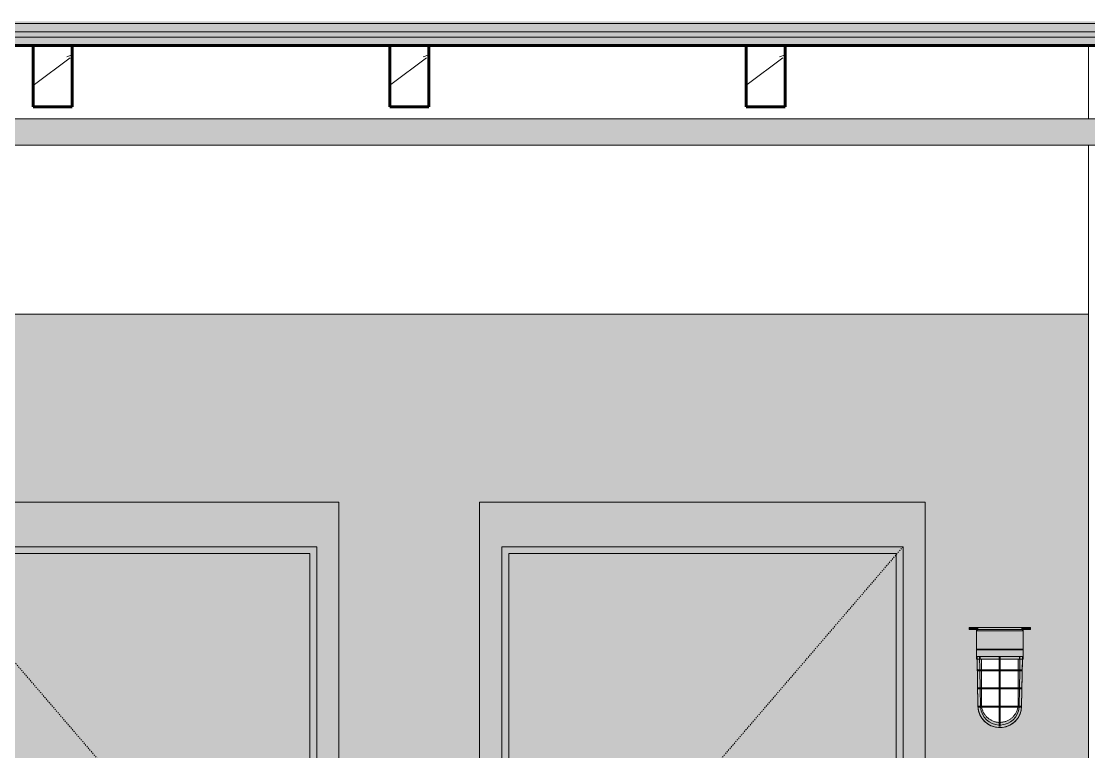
# Model space of a CAD drawing. Header units: inches. Extents: x -3547 to 1646, y 123 to 485.
# Drawn here: x -1495.8 to -1400, y 201.6 to 267.2 of the extents above; entities that cross this region are included whole.
import ezdxf

# ---------------------------------------------------------------- set-up
doc = ezdxf.new("R2010")
doc.units = ezdxf.units.IN
doc.header["$MEASUREMENT"] = 0
doc.linetypes.add('Dash 1_16_', pattern=[0.125, 0.0625, -0.0625])
for name, color, linetype, lineweight in [('0-2', 7, 'Continuous', 9), ('0-3', 50, 'Continuous', 5), ('A-DOOR', 31, 'Continuous', 18), ('A-DOOR-2', 31, 'Dash 1_16_', 9), ('A-DOOR-FRAM', 31, 'Continuous', 9), ('A-DOOR-FRAM-1', 31, 'Continuous', 18), ('A-FLOR-1', 8, 'Continuous', 5), ('A-FLOR-2', 250, 'Continuous', 60), ('A-FLOR-3', 10, 'Continuous', 18), ('A-FLOR-MCUT-1', 10, 'Continuous', 18), ('A-FLOR-PATT-1', 7, 'Continuous', 9), ('A-FLOR-PATT-3', 253, 'Continuous', 9), ('E-LITE-EQPM', 33, 'Continuous', 9), ('I-WALL', 2, 'Continuous', 18), ('I-WALL-1', 2, 'Continuous', 5), ('P-PIPE', 3, 'Continuous', 9), ('P-PIPE-1', 3, 'Continuous', 5), ('S-BEAM', 12, 'Continuous', 9), ('S-BEAM-1', 250, 'Continuous', 60)]:
    doc.layers.add(name, color=color, linetype=linetype, lineweight=lineweight)
pattern_1 = [(0, (0.359, 0), (0, 2.399), []), (315, (0.359, 0), (2.3985062, 0), [3.393, -3.393]), (45, (0.359, 0), (2.3985062, 0), [3.393, -3.393])]
pattern_2 = [(216.87, (3.558, 7.997), (23.9897714, 15.99364286), [3.998, -35.986]), (206.565, (8.356, 5.598), (-7.9970807, -7.996619), [8.941, -8.941]), (198.435, (8.356, 1.599), (-15.9938446, -7.9970983), [5.058, -20.23])]

# ---------------------------------------------------------------- blocks, each defined once
blk = doc.blocks.new('CTR - 1st Phase - Shell_rvt-2-INTERIOR ELEVATION - CORRIDOR WEST _202_W_ - 2ND FLOOR - WEST WALL2')
at = {"layer": 'A-FLOR-1'}
blk.add_hatch(color=256, dxfattribs=at).paths.add_polyline_path([(2916.395, 265.75), (3498.948, 265.75), (3498.948, 266.25), (2449.582, 266.25), (2449.582, 265.75), (2908.19, 265.75)], flags=0)
at = {"layer": 'A-FLOR-PATT-1'}
h = blk.add_hatch(dxfattribs=at)
h.set_pattern_fill('FP_10', color=256, style=0, pattern_type=2)
h.set_pattern_definition(pattern_1)
h.paths.add_polyline_path([(3466.128, 267), (3498.948, 267), (3498.948, 267.184), (2449.582, 267.184), (2449.582, 267), (3457.923, 267)], flags=0)
h = blk.add_hatch(dxfattribs=at)
h.set_pattern_fill('FP_10', color=256, style=0, pattern_type=2)
h.set_pattern_definition(pattern_1)
h.paths.add_polyline_path([(2449.582, 265), (3498.948, 265), (3498.948, 265.75), (2449.582, 265.75)], flags=0)
at = {"layer": 'A-FLOR-PATT-3'}
h = blk.add_hatch(dxfattribs=at)
h.set_pattern_fill('FP_11', color=256, style=0, pattern_type=2)
h.set_pattern_definition([(0, (0.359, 0), (7.68, 1.92), [0.634, -5.126, 0.634, -5.126, -30.72]), (0, (0.359, 0), (7.68, 1.92), [-11.52, 0.634, -10.886, 0.634, -5.126, -13.44]), (0, (0.359, 0), (7.68, 1.92), [-28.8, 0.634, -3.206, 0.634, -8.966]), (120, (3.239, 0.96), (-5.5027688, 5.6910751), [0.634, -5.126, 0.634, -5.126, -30.72]), (120, (3.239, 0.96), (-5.5027688, 5.6910751), [-11.52, 0.634, -10.886, 0.634, -5.126, -13.44]), (120, (3.239, 0.96), (-5.5027688, 5.6910751), [-28.8, 0.634, -3.206, 0.634, -8.966]), (240, (4.199, 4.8), (-2.1772312, -7.6110751), [0.634, -5.126, 0.634, -5.126, -30.72]), (240, (4.199, 4.8), (-2.1772312, -7.6110751), [-11.52, 0.634, -10.886, 0.634, -5.126, -13.44]), (240, (4.199, 4.8), (-2.1772312, -7.6110751), [-28.8, 0.634, -3.206, 0.634, -8.966])])
h.paths.add_polyline_path([(2449.582, 266.25), (3498.948, 266.25), (3498.948, 267), (2449.582, 267)], flags=0)
at = {"layer": 'A-FLOR-2'}
blk.add_line((2449.582, 265), (3498.948, 265), dxfattribs=at)
at = {"layer": 'A-FLOR-3'}
blk.add_line((3198.099, 240.875), (3076.149, 240.875), dxfattribs=at)
at = {"layer": 'A-FLOR-MCUT-1'}
for p, q in [((3498.948, 267), (2449.582, 267)), ((3498.948, 266.25), (2449.582, 266.25)), ((3498.948, 265.75), (2449.582, 265.75))]:
    blk.add_line(p, q, dxfattribs=at)
blk = doc.blocks.new('LVL-Laminated Veneer Lumber - 4X6 S_ PINE - NO_ 1-V29-INTERIOR ELEVATION - CORRIDOR WEST _202_W_ - 2ND FLOOR - WEST WALL2')
at = {"layer": 'S-BEAM'}
h = blk.add_hatch(dxfattribs=at)
h.set_pattern_fill('FP_14', color=256, style=0, pattern_type=2)
h.set_pattern_definition(pattern_2)
h.paths.add_polyline_path([(3167.374, 259.5), (3170.874, 259.5), (3170.874, 265), (3167.374, 265)], flags=0)
at = {"layer": 'S-BEAM-1'}
for p, q in [((3170.874, 265), (3167.374, 265)), ((3167.374, 265), (3167.374, 259.5)), ((3170.874, 259.5), (3170.874, 265)), ((3167.374, 259.5), (3170.874, 259.5))]:
    blk.add_line(p, q, dxfattribs=at)
blk = doc.blocks.new('LVL-Laminated Veneer Lumber - 4X6 S_ PINE - NO_ 1-V30-INTERIOR ELEVATION - CORRIDOR WEST _202_W_ - 2ND FLOOR - WEST WALL2')
at = {"layer": 'S-BEAM'}
h = blk.add_hatch(dxfattribs=at)
h.set_pattern_fill('FP_14', color=256, style=0, pattern_type=2)
h.set_pattern_definition(pattern_2)
h.paths.add_polyline_path([(3135.374, 259.5), (3138.874, 259.5), (3138.874, 265), (3135.374, 265)], flags=0)
at = {"layer": 'S-BEAM-1'}
for p, q in [((3138.874, 265), (3135.374, 265)), ((3135.374, 265), (3135.374, 259.5)), ((3138.874, 259.5), (3138.874, 265)), ((3135.374, 259.5), (3138.874, 259.5))]:
    blk.add_line(p, q, dxfattribs=at)
blk = doc.blocks.new('LVL-Laminated Veneer Lumber - 4X6 S_ PINE - NO_ 1-V31-INTERIOR ELEVATION - CORRIDOR WEST _202_W_ - 2ND FLOOR - WEST WALL2')
at = {"layer": 'S-BEAM'}
h = blk.add_hatch(dxfattribs=at)
h.set_pattern_fill('FP_14', color=256, style=0, pattern_type=2)
h.set_pattern_definition(pattern_2)
h.paths.add_polyline_path([(3103.374, 259.5), (3106.874, 259.5), (3106.874, 265), (3103.374, 265)], flags=0)
at = {"layer": 'S-BEAM-1'}
for p, q in [((3106.874, 265), (3103.374, 265)), ((3103.374, 265), (3103.374, 259.5)), ((3106.874, 259.5), (3106.874, 265)), ((3103.374, 259.5), (3106.874, 259.5))]:
    blk.add_line(p, q, dxfattribs=at)
blk = doc.blocks.new('CTR - 1st Phase - Structure_rvt-2-INTERIOR ELEVATION - CORRIDOR WEST _202_W_ - 2ND FLOOR - WEST WALL2')
at = {"layer": '0-2'}
for name in ['LVL-Laminated Veneer Lumber - 4X6 S_ PINE - NO_ 1-V31-INTERIOR ELEVATION - CORRIDOR WEST _202_W_ - 2ND FLOOR - WEST WALL2', 'LVL-Laminated Veneer Lumber - 4X6 S_ PINE - NO_ 1-V30-INTERIOR ELEVATION - CORRIDOR WEST _202_W_ - 2ND FLOOR - WEST WALL2', 'LVL-Laminated Veneer Lumber - 4X6 S_ PINE - NO_ 1-V29-INTERIOR ELEVATION - CORRIDOR WEST _202_W_ - 2ND FLOOR - WEST WALL2']:
    blk.add_blockref(name, (0, 0), dxfattribs=at)
blk = doc.blocks.new('Lighting-Flood-Cooper-All-Pro-VT1730-LED - Lighting-Flood-Cooper-All-Pro-VT1730-LED-2279368-INTERIOR ELEVATION - CORRIDOR WEST _202_W_ - 2ND FLOOR - WEST WALL2')
at = {"layer": 'E-LITE-EQPM'}
for points in [[(3187.567, 212.562), (3187.567, 212.75), (3187.376, 212.75), (3187.39, 212.562), (3187.51, 212.562)], [(3187.567, 212.562), (3187.775, 212.562), (3187.775, 212.75), (3187.567, 212.75)], [(3188.043, 212.562), (3188.138, 212.562), (3188.128, 212.75), (3187.775, 212.75), (3187.775, 212.562), (3188.024, 212.562)], [(3191.122, 212.562), (3192.109, 212.562), (3192.099, 212.75), (3188.138, 212.75), (3188.149, 212.562), (3191.044, 212.562)], [(3192.327, 212.562), (3192.472, 212.562), (3192.472, 212.75), (3192.109, 212.75), (3192.12, 212.562), (3192.287, 212.562)], [(3192.472, 212.562), (3192.681, 212.562), (3192.681, 212.75), (3192.472, 212.75)], [(3192.872, 212.562), (3192.857, 212.75), (3192.681, 212.75), (3192.681, 212.562), (3192.857, 212.562)], [(3188.024, 210.812), (3192.224, 210.812), (3192.224, 212.437), (3188.024, 212.437), (3188.024, 211.831)], [(3188.128, 212.437), (3192.161, 212.437), (3192.161, 212.562), (3188.086, 212.562), (3188.086, 212.437)], [(3191.213, 210.125), (3192.224, 210.125), (3192.224, 210.75), (3188.024, 210.75), (3188.024, 210.125), (3191.012, 210.125)], [(3191.167, 210.75), (3192.192, 210.75), (3192.192, 210.812), (3188.055, 210.812), (3188.055, 210.75), (3191.036, 210.75)], [(3188.165, 205.678), (3188.208, 205.69), (3188.109, 210.125), (3188.087, 210.125), (3188.138, 207.068), (3188.152, 206.582), (3188.165, 205.679)], [(3192.083, 205.678), (3192.139, 208.736), (3192.142, 209.221), (3192.155, 210.125), (3192.116, 210.125), (3192.061, 205.679), (3192.077, 205.679)], [(3191.336, 207.221), (3192.084, 207.24), (3192.057, 207.315), (3190.171, 207.294), (3190.124, 207.27), (3190.077, 207.297), (3190.069, 207.315), (3188.171, 207.297), (3188.163, 207.24), (3188.324, 207.221), (3188.423, 207.221), (3190.077, 207.225), (3190.096, 207.261), (3190.14, 207.265), (3190.171, 207.242), (3190.171, 207.221), (3191.261, 207.221)], [(3190.068, 203.752), (3190.406, 203.776), (3190.701, 203.844), (3190.982, 203.953), (3191.395, 204.218), (3191.615, 204.449), (3191.839, 204.77), (3191.951, 205.022), (3192.006, 205.157), (3192.061, 205.449), (3192.061, 205.679), (3192.05, 205.664), (3192.031, 205.611), (3192.019, 205.596), (3191.813, 204.828), (3191.261, 204.185), (3190.545, 203.844), (3190.148, 203.826), (3190.112, 203.768), (3190.089, 203.776), (3190.089, 203.837), (3190.077, 203.844), (3189.659, 203.865), (3188.941, 204.206), (3188.409, 204.86), (3188.209, 205.614), (3188.194, 205.615), (3188.178, 205.679), (3188.17, 205.678), (3188.216, 205.281), (3188.242, 205.157), (3188.466, 204.662), (3188.822, 204.252), (3189.057, 204.074), (3189.3, 203.932), (3189.808, 203.776), (3190.023, 203.762)], [(3191.774, 205.596), (3192.053, 205.615), (3192.027, 205.69), (3190.158, 205.672), (3190.14, 205.647), (3190.097, 205.655), (3190.088, 205.687), (3190.077, 205.69), (3188.2, 205.669), (3188.198, 205.615), (3188.665, 205.596), (3190.081, 205.599), (3190.099, 205.637), (3190.156, 205.631), (3190.171, 205.596), (3191.742, 205.596)]]:
    blk.add_hatch(color=256, dxfattribs=at).paths.add_polyline_path(points, flags=0)
h = blk.add_hatch(color=256, dxfattribs=at)
h.paths.add_polyline_path([(3189.702, 203.844), (3190.077, 203.844), (3190.077, 203.991), (3189.266, 204.206), (3188.622, 204.864), (3188.392, 205.597), (3188.227, 205.606), (3188.409, 204.86), (3188.941, 204.206), (3189.266, 204.052)], flags=0)
h.paths.add_polyline_path([(3190.545, 203.844), (3191.307, 204.206), (3191.848, 204.896), (3192.022, 205.61), (3191.833, 205.596), (3191.615, 204.828), (3190.982, 204.206), (3190.171, 203.991), (3190.171, 203.844), (3190.236, 203.844)], flags=0)
h.paths.add_polyline_path([(3188.209, 205.686), (3188.293, 205.69), (3188.39, 205.69), (3188.363, 207.23), (3188.246, 207.226), (3188.182, 207.221), (3188.208, 205.69)], flags=0)
h.paths.add_polyline_path([(3192.039, 205.686), (3192.066, 207.237), (3191.884, 207.221), (3191.858, 205.69), (3192.039, 205.686)], flags=0)
h.paths.add_polyline_path([(3188.18, 207.312), (3188.262, 207.315), (3188.362, 207.315), (3188.335, 208.855), (3188.226, 208.85), (3188.153, 208.846), (3188.18, 207.315)], flags=0)
h.paths.add_polyline_path([(3192.067, 207.312), (3192.094, 208.861), (3191.913, 208.846), (3191.886, 207.315), (3192.057, 207.315)], flags=0)
h.paths.add_polyline_path([(3188.152, 208.937), (3188.235, 208.94), (3188.333, 208.94), (3188.312, 210.125), (3188.131, 210.125), (3188.152, 208.94)], flags=0)
h.paths.add_polyline_path([(3192.096, 208.937), (3192.116, 210.125), (3191.935, 210.125), (3191.935, 208.94), (3192.085, 208.94)], flags=0)
h = blk.add_hatch(color=256, dxfattribs=at)
h.paths.add_polyline_path([(3191.331, 209.899), (3191.892, 209.899), (3191.892, 210.125), (3190.159, 210.125), (3190.18, 209.899), (3191.328, 209.899)], flags=0)
h.paths.add_polyline_path([(3188.503, 209.899), (3190.079, 209.899), (3190.077, 210.125), (3188.356, 210.125), (3188.356, 209.899), (3188.474, 209.899)], flags=0)
h = blk.add_hatch(color=256, dxfattribs=at)
h.paths.add_polyline_path([(3190.124, 205.678), (3190.159, 205.69), (3190.171, 206.451), (3190.156, 207.257), (3190.124, 207.265), (3190.077, 207.245), (3190.097, 205.679), (3190.118, 205.678)], flags=0)
h.paths.add_polyline_path([(3190.133, 207.27), (3190.171, 207.302), (3190.152, 208.882), (3190.151, 208.905), (3190.171, 208.94), (3190.15, 210.125), (3190.088, 210.107), (3190.077, 209.356), (3190.099, 208.898), (3190.09, 208.882), (3190.077, 208.842), (3190.096, 207.278), (3190.124, 207.27)], flags=0)
h = blk.add_hatch(color=256, dxfattribs=at)
h.paths.add_polyline_path([(3191.353, 208.846), (3192.112, 208.864), (3192.085, 208.94), (3190.171, 208.918), (3190.154, 208.881), (3190.236, 208.846), (3191.261, 208.846)], flags=0)
h.paths.add_polyline_path([(3190.077, 208.846), (3190.099, 208.89), (3190.091, 208.906), (3190.025, 208.94), (3188.15, 208.936), (3188.136, 208.864), (3188.298, 208.846), (3188.386, 208.846), (3190.016, 208.846)], flags=0)
h = blk.add_hatch(color=256, dxfattribs=at)
h.paths.add_polyline_path([(3190.129, 203.762), (3190.171, 203.964), (3190.149, 205.465), (3190.148, 205.639), (3190.089, 205.631), (3190.081, 205.596), (3190.077, 203.844), (3190.106, 203.826), (3190.106, 203.77), (3190.125, 203.764)], flags=0)
h.paths.add_polyline_path([(3190.124, 205.644), (3190.146, 205.649), (3190.15, 205.679), (3190.09, 205.66), (3190.121, 205.645)], flags=0)
for p, q in [((3187.374, 212.75), (3187.374, 212.562)), ((3187.376, 212.75), (3187.567, 212.75)), ((3187.567, 212.75), (3187.775, 212.75)), ((3187.567, 212.75), (3187.567, 212.562)), ((3187.775, 212.75), (3188.138, 212.75)), ((3188.024, 209.899), (3188.024, 212.75)), ((3188.024, 212.75), (3192.224, 212.75)), ((3188.138, 212.75), (3192.109, 212.75)), ((3188.138, 212.562), (3188.138, 212.75)), ((3192.109, 212.75), (3192.472, 212.75)), ((3192.109, 212.75), (3192.109, 212.562)), ((3192.224, 212.75), (3192.224, 209.899)), ((3192.472, 212.75), (3192.681, 212.75)), ((3192.681, 212.75), (3192.872, 212.75)), ((3192.681, 212.75), (3192.681, 212.562)), ((3192.874, 212.562), (3192.874, 212.75)), ((3187.567, 212.562), (3187.376, 212.562)), ((3187.775, 212.562), (3187.567, 212.562)), ((3188.138, 212.562), (3187.775, 212.562)), ((3188.024, 212.437), (3188.024, 210.812)), ((3188.024, 212.437), (3192.224, 212.437)), ((3188.086, 212.562), (3188.086, 212.437)), ((3192.109, 212.562), (3188.138, 212.562)), ((3192.472, 212.562), (3192.109, 212.562)), ((3192.161, 212.437), (3192.161, 212.562)), ((3192.224, 210.812), (3192.224, 212.437)), ((3192.681, 212.562), (3192.472, 212.562)), ((3192.872, 212.562), (3192.681, 212.562)), ((3188.024, 210.812), (3192.224, 210.812)), ((3188.024, 210.75), (3188.024, 210.125)), ((3188.024, 210.75), (3192.224, 210.75)), ((3188.055, 210.812), (3188.055, 210.75)), ((3192.192, 210.75), (3192.192, 210.812)), ((3192.224, 210.125), (3192.224, 210.75)), ((3188.024, 210.125), (3192.224, 210.125)), ((3192.224, 209.899), (3188.024, 209.899)), ((3188.084, 210.125), (3188.162, 205.678)), ((3188.088, 209.899), (3188.162, 205.681)), ((3188.313, 210.125), (3188.333, 208.94)), ((3188.356, 210.125), (3188.356, 209.899)), ((3188.356, 209.899), (3190.079, 209.899)), ((3188.474, 209.899), (3188.474, 205.871)), ((3190.077, 210.126), (3190.077, 205.679)), ((3190.169, 209.899), (3191.892, 209.899)), ((3190.171, 205.679), (3190.171, 210.126)), ((3191.774, 205.871), (3191.774, 209.899)), ((3191.892, 209.899), (3191.892, 210.125)), ((3191.935, 210.125), (3191.914, 208.94)), ((3192.086, 205.678), (3192.163, 210.125)), ((3192.159, 209.899), (3192.086, 205.681)), ((3188.276, 208.846), (3188.303, 208.846)), ((3188.335, 208.855), (3188.362, 207.31)), ((3191.913, 208.846), (3191.886, 207.31)), ((3188.303, 207.221), (3188.322, 207.221)), ((3188.363, 207.23), (3188.39, 205.686)), ((3191.884, 207.224), (3191.857, 205.686)), ((3188.331, 205.596), (3188.351, 205.596)), ((3190.077, 205.596), (3190.077, 205.303)), ((3190.077, 203.991), (3190.077, 204.206)), ((3190.171, 204.206), (3190.171, 203.991)), ((3190.077, 203.844), (3190.077, 203.978)), ((3190.171, 203.978), (3190.171, 203.844))]:
    blk.add_line(p, q, dxfattribs=at)
at = {"layer": 'E-LITE-EQPM', "flags": 128}
for points in [[(3188.152, 208.846), (3188.15, 208.846), (3188.148, 208.846), (3188.146, 208.846), (3188.144, 208.846), (3188.142, 208.847), (3188.141, 208.847), (3188.139, 208.848), (3188.137, 208.848), (3188.135, 208.849), (3188.134, 208.85), (3188.132, 208.85), (3188.13, 208.851), (3188.128, 208.852), (3188.127, 208.853), (3188.125, 208.854), (3188.124, 208.855), (3188.122, 208.856), (3188.121, 208.858), (3188.119, 208.859), (3188.118, 208.86), (3188.117, 208.861), (3188.116, 208.863), (3188.114, 208.864), (3188.113, 208.866), (3188.112, 208.867), (3188.111, 208.869), (3188.11, 208.871), (3188.11, 208.872), (3188.109, 208.874), (3188.108, 208.876), (3188.107, 208.878), (3188.107, 208.879), (3188.106, 208.881), (3188.106, 208.883), (3188.106, 208.885), (3188.105, 208.887), (3188.105, 208.889), (3188.105, 208.89), (3188.105, 208.892), (3188.105, 208.894), (3188.105, 208.896), (3188.105, 208.898), (3188.105, 208.9), (3188.106, 208.902), (3188.106, 208.903), (3188.107, 208.905), (3188.107, 208.907), (3188.108, 208.909), (3188.108, 208.911), (3188.109, 208.912), (3188.11, 208.914), (3188.111, 208.916), (3188.112, 208.917), (3188.113, 208.919), (3188.114, 208.92), (3188.115, 208.922), (3188.116, 208.923), (3188.117, 208.925), (3188.119, 208.926), (3188.12, 208.927), (3188.122, 208.929), (3188.123, 208.93), (3188.124, 208.931), (3188.126, 208.932), (3188.128, 208.933), (3188.129, 208.934), (3188.131, 208.935), (3188.133, 208.936), (3188.134, 208.936), (3188.136, 208.937), (3188.138, 208.938), (3188.14, 208.938), (3188.141, 208.938), (3188.143, 208.939), (3188.145, 208.939), (3188.147, 208.939), (3188.149, 208.94), (3188.151, 208.94), (3188.152, 208.94)], [(3188.152, 208.94), (3188.153, 208.94), (3188.158, 208.94), (3188.166, 208.94), (3188.177, 208.94), (3188.191, 208.94), (3188.208, 208.94)], [(3192.096, 208.94), (3192.094, 208.94), (3192.089, 208.94), (3192.082, 208.94), (3192.071, 208.94), (3192.056, 208.94), (3192.039, 208.94), (3192.019, 208.94), (3191.996, 208.94), (3191.969, 208.94), (3191.94, 208.94), (3191.908, 208.94), (3191.873, 208.94), (3191.835, 208.94), (3191.794, 208.94), (3191.751, 208.94), (3191.705, 208.94), (3191.657, 208.94), (3191.606, 208.94), (3191.553, 208.94), (3191.498, 208.94), (3191.44, 208.94), (3191.38, 208.94), (3191.318, 208.94), (3191.255, 208.94), (3191.189, 208.94), (3191.122, 208.94), (3191.053, 208.94), (3190.983, 208.94), (3190.911, 208.94), (3190.838, 208.94), (3190.764, 208.94), (3190.689, 208.94), (3190.613, 208.94), (3190.536, 208.94), (3190.459, 208.94), (3190.381, 208.94), (3190.303, 208.94), (3190.224, 208.94), (3190.145, 208.94), (3190.066, 208.94), (3189.987, 208.94), (3189.909, 208.94), (3189.831, 208.94), (3189.753, 208.94), (3189.676, 208.94), (3189.599, 208.94), (3189.524, 208.94), (3189.449, 208.94), (3189.375, 208.94), (3189.303, 208.94), (3189.232, 208.94), (3189.162, 208.94), (3189.094, 208.94), (3189.028, 208.94), (3188.963, 208.94), (3188.9, 208.94), (3188.84, 208.94), (3188.781, 208.94), (3188.724, 208.94), (3188.67, 208.94), (3188.618, 208.94), (3188.568, 208.94), (3188.521, 208.94), (3188.476, 208.94), (3188.434, 208.94), (3188.395, 208.94), (3188.358, 208.94), (3188.324, 208.94), (3188.294, 208.94), (3188.266, 208.94), (3188.241, 208.94), (3188.219, 208.94), (3188.2, 208.94), (3188.184, 208.94), (3188.172, 208.94), (3188.162, 208.94), (3188.156, 208.94), (3188.152, 208.94), (3188.152, 208.94)], [(3188.219, 208.846), (3188.2, 208.846), (3188.184, 208.846), (3188.172, 208.846), (3188.162, 208.846), (3188.156, 208.846), (3188.152, 208.846), (3188.152, 208.846)], [(3188.152, 208.846), (3188.153, 208.846), (3188.158, 208.846), (3188.166, 208.846), (3188.177, 208.846), (3188.191, 208.846), (3188.208, 208.846), (3188.229, 208.846), (3188.252, 208.846), (3188.278, 208.846), (3188.307, 208.846), (3188.34, 208.846), (3188.375, 208.846), (3188.412, 208.846), (3188.453, 208.846), (3188.496, 208.846), (3188.542, 208.846), (3188.59, 208.846), (3188.641, 208.846), (3188.694, 208.846), (3188.75, 208.846), (3188.808, 208.846), (3188.867, 208.846), (3188.929, 208.846), (3188.993, 208.846), (3189.058, 208.846), (3189.125, 208.846), (3189.194, 208.846), (3189.265, 208.846), (3189.336, 208.846), (3189.409, 208.846), (3189.483, 208.846), (3189.558, 208.846), (3189.634, 208.846), (3189.711, 208.846), (3189.789, 208.846), (3189.867, 208.846), (3189.945, 208.846), (3190.024, 208.846), (3190.102, 208.846), (3190.181, 208.846), (3190.26, 208.846), (3190.339, 208.846), (3190.417, 208.846), (3190.495, 208.846), (3190.572, 208.846), (3190.648, 208.846), (3190.724, 208.846), (3190.798, 208.846), (3190.872, 208.846), (3190.944, 208.846), (3191.015, 208.846), (3191.085, 208.846), (3191.153, 208.846), (3191.22, 208.846), (3191.284, 208.846), (3191.347, 208.846), (3191.408, 208.846), (3191.467, 208.846), (3191.523, 208.846), (3191.578, 208.846), (3191.63, 208.846), (3191.68, 208.846), (3191.727, 208.846), (3191.771, 208.846), (3191.813, 208.846), (3191.853, 208.846), (3191.889, 208.846), (3191.923, 208.846), (3191.954, 208.846), (3191.982, 208.846), (3192.007, 208.846), (3192.029, 208.846), (3192.047, 208.846), (3192.063, 208.846), (3192.076, 208.846), (3192.086, 208.846), (3192.092, 208.846), (3192.095, 208.846), (3192.096, 208.846)], [(3192.096, 208.846), (3192.094, 208.846), (3192.089, 208.846), (3192.082, 208.846), (3192.071, 208.846), (3192.056, 208.846), (3192.039, 208.846), (3192.019, 208.846)], [(3192.029, 208.94), (3192.047, 208.94), (3192.063, 208.94), (3192.076, 208.94), (3192.086, 208.94), (3192.092, 208.94), (3192.095, 208.94), (3192.096, 208.94)], [(3192.096, 208.94), (3192.098, 208.94), (3192.099, 208.939), (3192.101, 208.939), (3192.103, 208.939), (3192.105, 208.939), (3192.107, 208.938), (3192.109, 208.938), (3192.11, 208.937), (3192.112, 208.937), (3192.114, 208.936), (3192.116, 208.935), (3192.117, 208.934), (3192.119, 208.933), (3192.121, 208.932), (3192.122, 208.931), (3192.124, 208.93), (3192.125, 208.929), (3192.127, 208.928), (3192.128, 208.927), (3192.129, 208.925), (3192.131, 208.924), (3192.132, 208.923), (3192.133, 208.921), (3192.134, 208.92), (3192.135, 208.918), (3192.136, 208.916), (3192.137, 208.915), (3192.138, 208.913), (3192.139, 208.911), (3192.139, 208.91), (3192.14, 208.908), (3192.141, 208.906), (3192.141, 208.904), (3192.142, 208.903), (3192.142, 208.901), (3192.142, 208.899), (3192.142, 208.897), (3192.143, 208.895), (3192.143, 208.893), (3192.143, 208.891), (3192.142, 208.89), (3192.142, 208.888), (3192.142, 208.886), (3192.142, 208.884), (3192.141, 208.882), (3192.141, 208.88), (3192.14, 208.878), (3192.14, 208.877), (3192.139, 208.875), (3192.138, 208.873), (3192.138, 208.872), (3192.137, 208.87), (3192.136, 208.868), (3192.135, 208.867), (3192.134, 208.865), (3192.132, 208.864), (3192.131, 208.862), (3192.13, 208.861), (3192.129, 208.859), (3192.127, 208.858), (3192.126, 208.857), (3192.124, 208.856), (3192.123, 208.855), (3192.121, 208.854), (3192.12, 208.853), (3192.118, 208.852), (3192.117, 208.851), (3192.115, 208.85), (3192.113, 208.849), (3192.111, 208.849), (3192.11, 208.848), (3192.108, 208.847), (3192.106, 208.847), (3192.104, 208.847), (3192.102, 208.846), (3192.1, 208.846), (3192.099, 208.846), (3192.097, 208.846), (3192.096, 208.846)], [(3188.18, 207.221), (3188.178, 207.221), (3188.176, 207.221), (3188.174, 207.221), (3188.172, 207.221), (3188.17, 207.222), (3188.168, 207.222), (3188.167, 207.223), (3188.165, 207.223), (3188.163, 207.224), (3188.161, 207.225), (3188.16, 207.225), (3188.158, 207.226), (3188.156, 207.227), (3188.155, 207.228), (3188.153, 207.229), (3188.152, 207.23), (3188.15, 207.231), (3188.149, 207.233), (3188.147, 207.234), (3188.146, 207.235), (3188.145, 207.236), (3188.143, 207.238), (3188.142, 207.239), (3188.141, 207.241), (3188.14, 207.242), (3188.139, 207.244), (3188.138, 207.246), (3188.137, 207.247), (3188.137, 207.249), (3188.136, 207.251), (3188.135, 207.253), (3188.135, 207.254), (3188.134, 207.256), (3188.134, 207.258), (3188.133, 207.26), (3188.133, 207.262), (3188.133, 207.264), (3188.133, 207.265), (3188.133, 207.267), (3188.133, 207.269), (3188.133, 207.271), (3188.133, 207.273), (3188.133, 207.275), (3188.134, 207.277), (3188.134, 207.278), (3188.134, 207.28), (3188.135, 207.282), (3188.136, 207.284), (3188.136, 207.286), (3188.137, 207.287), (3188.138, 207.289), (3188.139, 207.291), (3188.14, 207.292), (3188.141, 207.294), (3188.142, 207.295), (3188.143, 207.297), (3188.144, 207.298), (3188.145, 207.3), (3188.147, 207.301), (3188.148, 207.302), (3188.149, 207.304), (3188.151, 207.305), (3188.152, 207.306), (3188.154, 207.307), (3188.155, 207.308), (3188.157, 207.309), (3188.159, 207.31), (3188.16, 207.311), (3188.162, 207.311), (3188.164, 207.312), (3188.166, 207.313), (3188.167, 207.313), (3188.169, 207.313), (3188.171, 207.314), (3188.173, 207.314), (3188.175, 207.314), (3188.177, 207.315), (3188.179, 207.315), (3188.18, 207.315)], [(3188.18, 207.315), (3188.181, 207.315), (3188.186, 207.315), (3188.194, 207.315), (3188.204, 207.315), (3188.218, 207.315), (3188.235, 207.315), (3188.255, 207.315)], [(3192.068, 207.315), (3192.066, 207.315), (3192.062, 207.315), (3192.054, 207.315), (3192.043, 207.315), (3192.029, 207.315), (3192.012, 207.315), (3191.992, 207.315), (3191.969, 207.315), (3191.943, 207.315), (3191.914, 207.315), (3191.883, 207.315), (3191.848, 207.315), (3191.811, 207.315), (3191.771, 207.315), (3191.728, 207.315), (3191.683, 207.315), (3191.635, 207.315), (3191.585, 207.315), (3191.533, 207.315), (3191.478, 207.315), (3191.421, 207.315), (3191.362, 207.315), (3191.302, 207.315), (3191.239, 207.315), (3191.174, 207.315), (3191.108, 207.315), (3191.04, 207.315), (3190.971, 207.315), (3190.9, 207.315), (3190.828, 207.315), (3190.755, 207.315), (3190.681, 207.315), (3190.606, 207.315), (3190.531, 207.315), (3190.454, 207.315), (3190.377, 207.315), (3190.3, 207.315), (3190.222, 207.315), (3190.145, 207.315), (3190.067, 207.315), (3189.989, 207.315), (3189.912, 207.315), (3189.835, 207.315), (3189.758, 207.315), (3189.682, 207.315), (3189.607, 207.315), (3189.532, 207.315), (3189.459, 207.315), (3189.386, 207.315), (3189.315, 207.315), (3189.245, 207.315), (3189.176, 207.315), (3189.109, 207.315), (3189.043, 207.315), (3188.98, 207.315), (3188.918, 207.315), (3188.858, 207.315), (3188.8, 207.315), (3188.744, 207.315), (3188.69, 207.315), (3188.639, 207.315), (3188.59, 207.315), (3188.543, 207.315), (3188.499, 207.315), (3188.458, 207.315), (3188.419, 207.315), (3188.383, 207.315), (3188.35, 207.315), (3188.319, 207.315), (3188.292, 207.315), (3188.267, 207.315), (3188.246, 207.315), (3188.227, 207.315), (3188.212, 207.315), (3188.199, 207.315), (3188.19, 207.315), (3188.183, 207.315), (3188.18, 207.315), (3188.18, 207.315)], [(3188.246, 207.221), (3188.227, 207.221), (3188.212, 207.221), (3188.199, 207.221), (3188.19, 207.221), (3188.183, 207.221), (3188.18, 207.221), (3188.18, 207.221)], [(3188.18, 207.221), (3188.181, 207.221), (3188.186, 207.221), (3188.194, 207.221), (3188.204, 207.221), (3188.218, 207.221), (3188.235, 207.221), (3188.255, 207.221), (3188.278, 207.221), (3188.304, 207.221), (3188.333, 207.221), (3188.365, 207.221), (3188.399, 207.221), (3188.437, 207.221), (3188.477, 207.221), (3188.519, 207.221), (3188.564, 207.221), (3188.612, 207.221), (3188.662, 207.221), (3188.715, 207.221), (3188.769, 207.221), (3188.826, 207.221), (3188.885, 207.221), (3188.946, 207.221), (3189.009, 207.221), (3189.073, 207.221), (3189.14, 207.221), (3189.207, 207.221), (3189.277, 207.221), (3189.347, 207.221), (3189.419, 207.221), (3189.492, 207.221), (3189.566, 207.221), (3189.641, 207.221), (3189.717, 207.221), (3189.793, 207.221), (3189.87, 207.221), (3189.947, 207.221), (3190.025, 207.221), (3190.103, 207.221), (3190.181, 207.221), (3190.258, 207.221), (3190.336, 207.221), (3190.413, 207.221), (3190.489, 207.221), (3190.565, 207.221), (3190.641, 207.221), (3190.715, 207.221), (3190.789, 207.221), (3190.861, 207.221), (3190.933, 207.221), (3191.003, 207.221), (3191.071, 207.221), (3191.139, 207.221), (3191.204, 207.221), (3191.268, 207.221), (3191.33, 207.221), (3191.39, 207.221), (3191.448, 207.221), (3191.504, 207.221), (3191.557, 207.221), (3191.609, 207.221), (3191.658, 207.221), (3191.704, 207.221), (3191.748, 207.221), (3191.79, 207.221), (3191.828, 207.221), (3191.864, 207.221), (3191.898, 207.221), (3191.928, 207.221), (3191.956, 207.221), (3191.98, 207.221), (3192.002, 207.221), (3192.02, 207.221), (3192.036, 207.221), (3192.048, 207.221), (3192.058, 207.221), (3192.064, 207.221), (3192.067, 207.221), (3192.068, 207.221)], [(3192.068, 207.221), (3192.066, 207.221), (3192.062, 207.221), (3192.054, 207.221), (3192.043, 207.221), (3192.029, 207.221), (3192.012, 207.221), (3191.992, 207.221)], [(3192.002, 207.315), (3192.02, 207.315), (3192.036, 207.315), (3192.048, 207.315), (3192.058, 207.315), (3192.064, 207.315), (3192.067, 207.315), (3192.068, 207.315)], [(3192.068, 207.315), (3192.07, 207.315), (3192.072, 207.314), (3192.073, 207.314), (3192.075, 207.314), (3192.077, 207.314), (3192.079, 207.313), (3192.081, 207.313), (3192.083, 207.312), (3192.084, 207.312), (3192.086, 207.311), (3192.088, 207.31), (3192.09, 207.309), (3192.091, 207.308), (3192.093, 207.307), (3192.094, 207.306), (3192.096, 207.305), (3192.097, 207.304), (3192.099, 207.303), (3192.1, 207.302), (3192.102, 207.3), (3192.103, 207.299), (3192.104, 207.298), (3192.105, 207.296), (3192.106, 207.295), (3192.107, 207.293), (3192.108, 207.291), (3192.109, 207.29), (3192.11, 207.288), (3192.111, 207.286), (3192.112, 207.285), (3192.112, 207.283), (3192.113, 207.281), (3192.113, 207.279), (3192.114, 207.278), (3192.114, 207.276), (3192.114, 207.274), (3192.115, 207.272), (3192.115, 207.27), (3192.115, 207.268), (3192.115, 207.266), (3192.115, 207.265), (3192.114, 207.263), (3192.114, 207.261), (3192.114, 207.259), (3192.114, 207.257), (3192.113, 207.255), (3192.113, 207.253), (3192.112, 207.252), (3192.111, 207.25), (3192.111, 207.248), (3192.11, 207.247), (3192.109, 207.245), (3192.108, 207.243), (3192.107, 207.242), (3192.106, 207.24), (3192.105, 207.239), (3192.103, 207.237), (3192.102, 207.236), (3192.101, 207.234), (3192.1, 207.233), (3192.098, 207.232), (3192.097, 207.231), (3192.095, 207.23), (3192.094, 207.229), (3192.092, 207.228), (3192.09, 207.227), (3192.089, 207.226), (3192.087, 207.225), (3192.085, 207.224), (3192.084, 207.224), (3192.082, 207.223), (3192.08, 207.222), (3192.078, 207.222), (3192.076, 207.222), (3192.075, 207.221), (3192.073, 207.221), (3192.071, 207.221), (3192.069, 207.221), (3192.068, 207.221)], [(3192.086, 205.678), (3192.048, 205.328), (3191.948, 204.99), (3191.789, 204.675), (3191.577, 204.394), (3191.317, 204.155), (3191.02, 203.967), (3190.693, 203.835), (3190.348, 203.763), (3189.995, 203.755), (3189.647, 203.809), (3189.314, 203.925), (3189.007, 204.099), (3188.737, 204.325), (3188.511, 204.595), (3188.337, 204.902), (3188.221, 205.234), (3188.162, 205.678)], [(3188.21, 205.596), (3188.208, 205.596), (3188.206, 205.596), (3188.205, 205.596), (3188.203, 205.596), (3188.201, 205.597), (3188.199, 205.597), (3188.197, 205.598), (3188.195, 205.598), (3188.194, 205.599), (3188.192, 205.6), (3188.19, 205.6), (3188.189, 205.601), (3188.187, 205.602), (3188.185, 205.603), (3188.184, 205.604), (3188.182, 205.605), (3188.181, 205.606), (3188.179, 205.608), (3188.178, 205.609), (3188.177, 205.61), (3188.175, 205.611), (3188.174, 205.613), (3188.173, 205.614), (3188.172, 205.616), (3188.171, 205.617), (3188.17, 205.619), (3188.169, 205.621), (3188.168, 205.622), (3188.167, 205.624), (3188.167, 205.626), (3188.166, 205.628), (3188.165, 205.629), (3188.165, 205.631), (3188.164, 205.633), (3188.164, 205.635), (3188.164, 205.637), (3188.164, 205.639), (3188.163, 205.64), (3188.163, 205.642), (3188.163, 205.644), (3188.163, 205.646), (3188.164, 205.648), (3188.164, 205.65), (3188.164, 205.652), (3188.165, 205.653), (3188.165, 205.655), (3188.166, 205.657), (3188.166, 205.659), (3188.167, 205.661), (3188.168, 205.662), (3188.168, 205.664), (3188.169, 205.666), (3188.17, 205.667), (3188.171, 205.669), (3188.172, 205.67), (3188.173, 205.672), (3188.175, 205.673), (3188.176, 205.675), (3188.177, 205.676), (3188.179, 205.677), (3188.18, 205.679), (3188.181, 205.68), (3188.183, 205.681), (3188.184, 205.682)], [(3188.184, 205.682), (3188.186, 205.683), (3188.188, 205.684), (3188.189, 205.685), (3188.191, 205.686), (3188.193, 205.686), (3188.195, 205.687), (3188.196, 205.688), (3188.198, 205.688), (3188.2, 205.688), (3188.202, 205.689), (3188.204, 205.689), (3188.205, 205.689), (3188.207, 205.69), (3188.209, 205.69), (3188.21, 205.69)], [(3188.21, 205.69), (3188.212, 205.69), (3188.216, 205.69), (3188.224, 205.69), (3188.235, 205.69), (3188.248, 205.69), (3188.265, 205.69), (3188.285, 205.69)], [(3192.037, 205.69), (3192.036, 205.69), (3192.031, 205.69), (3192.023, 205.69), (3192.013, 205.69), (3191.999, 205.69), (3191.982, 205.69), (3191.963, 205.69), (3191.94, 205.69), (3191.915, 205.69), (3191.886, 205.69), (3191.855, 205.69), (3191.821, 205.69), (3191.784, 205.69), (3191.745, 205.69), (3191.703, 205.69), (3191.659, 205.69), (3191.612, 205.69), (3191.562, 205.69), (3191.511, 205.69), (3191.457, 205.69), (3191.401, 205.69), (3191.343, 205.69), (3191.283, 205.69), (3191.221, 205.69), (3191.158, 205.69), (3191.092, 205.69), (3191.026, 205.69), (3190.957, 205.69), (3190.888, 205.69), (3190.817, 205.69), (3190.745, 205.69), (3190.672, 205.69), (3190.599, 205.69), (3190.524, 205.69), (3190.449, 205.69), (3190.373, 205.69), (3190.297, 205.69), (3190.221, 205.69), (3190.144, 205.69), (3190.068, 205.69), (3189.991, 205.69), (3189.915, 205.69), (3189.839, 205.69), (3189.764, 205.69), (3189.689, 205.69), (3189.615, 205.69), (3189.541, 205.69), (3189.469, 205.69), (3189.398, 205.69), (3189.327, 205.69), (3189.258, 205.69), (3189.191, 205.69), (3189.125, 205.69), (3189.06, 205.69), (3188.998, 205.69), (3188.937, 205.69), (3188.878, 205.69), (3188.821, 205.69), (3188.766, 205.69), (3188.713, 205.69), (3188.662, 205.69), (3188.614, 205.69), (3188.568, 205.69), (3188.525, 205.69), (3188.484, 205.69), (3188.446, 205.69), (3188.41, 205.69), (3188.378, 205.69), (3188.348, 205.69), (3188.321, 205.69), (3188.297, 205.69), (3188.275, 205.69), (3188.257, 205.69), (3188.242, 205.69), (3188.229, 205.69), (3188.22, 205.69), (3188.214, 205.69), (3188.211, 205.69), (3188.21, 205.69)], [(3188.297, 205.596), (3188.275, 205.596), (3188.257, 205.596), (3188.242, 205.596), (3188.229, 205.596), (3188.22, 205.596), (3188.214, 205.596), (3188.211, 205.596), (3188.21, 205.596)], [(3188.21, 205.596), (3188.212, 205.596), (3188.216, 205.596), (3188.224, 205.596), (3188.235, 205.596), (3188.248, 205.596), (3188.265, 205.596), (3188.285, 205.596), (3188.307, 205.596), (3188.333, 205.596), (3188.361, 205.596), (3188.392, 205.596), (3188.426, 205.596), (3188.463, 205.596), (3188.503, 205.596), (3188.544, 205.596), (3188.589, 205.596), (3188.636, 205.596), (3188.685, 205.596), (3188.737, 205.596), (3188.791, 205.596), (3188.847, 205.596), (3188.905, 205.596), (3188.964, 205.596), (3189.026, 205.596), (3189.09, 205.596), (3189.155, 205.596), (3189.222, 205.596), (3189.29, 205.596), (3189.36, 205.596), (3189.43, 205.596), (3189.502, 205.596), (3189.575, 205.596), (3189.649, 205.596), (3189.723, 205.596), (3189.799, 205.596), (3189.874, 205.596), (3189.95, 205.596), (3190.027, 205.596), (3190.103, 205.596), (3190.18, 205.596), (3190.256, 205.596), (3190.332, 205.596), (3190.408, 205.596), (3190.484, 205.596), (3190.558, 205.596), (3190.633, 205.596), (3190.706, 205.596), (3190.778, 205.596), (3190.85, 205.596), (3190.92, 205.596), (3190.989, 205.596), (3191.057, 205.596), (3191.123, 205.596), (3191.187, 205.596), (3191.25, 205.596), (3191.311, 205.596), (3191.37, 205.596), (3191.427, 205.596), (3191.482, 205.596), (3191.535, 205.596), (3191.585, 205.596), (3191.634, 205.596), (3191.679, 205.596), (3191.723, 205.596), (3191.763, 205.596), (3191.802, 205.596), (3191.837, 205.596), (3191.87, 205.596), (3191.9, 205.596), (3191.927, 205.596), (3191.951, 205.596), (3191.972, 205.596), (3191.99, 205.596), (3192.006, 205.596), (3192.018, 205.596), (3192.027, 205.596), (3192.034, 205.596), (3192.037, 205.596), (3192.037, 205.596)], [(3190.058, 204.222), (3189.992, 204.226), (3189.926, 204.233), (3189.861, 204.242), (3189.796, 204.254), (3189.732, 204.268), (3189.668, 204.285), (3189.605, 204.305), (3189.542, 204.327), (3189.481, 204.351), (3189.421, 204.378), (3189.362, 204.408), (3189.304, 204.439), (3189.247, 204.473), (3189.192, 204.509), (3189.138, 204.548), (3189.086, 204.588), (3189.036, 204.631), (3188.987, 204.675), (3188.94, 204.722), (3188.895, 204.77), (3188.852, 204.82), (3188.811, 204.871), (3188.772, 204.925), (3188.735, 204.98), (3188.701, 205.036), (3188.668, 205.093), (3188.639, 205.152), (3188.611, 205.212), (3188.586, 205.273), (3188.563, 205.335), (3188.543, 205.398), (3188.525, 205.462), (3188.51, 205.526), (3188.498, 205.591), (3188.488, 205.656), (3188.481, 205.721), (3188.476, 205.787), (3188.474, 205.853), (3188.474, 205.871)], [(3190.077, 205.679), (3190.077, 204.86), (3190.077, 204.206), (3190.077, 203.844)], [(3191.774, 205.871), (3191.772, 205.805), (3191.768, 205.739), (3191.762, 205.674), (3191.753, 205.608), (3191.741, 205.543), (3191.726, 205.479), (3191.709, 205.415), (3191.69, 205.352), (3191.668, 205.29), (3191.643, 205.229), (3191.617, 205.168), (3191.587, 205.109), (3191.556, 205.051), (3191.522, 204.995), (3191.486, 204.939), (3191.447, 204.886), (3191.407, 204.834), (3191.364, 204.783), (3191.32, 204.734), (3191.273, 204.687), (3191.225, 204.642), (3191.175, 204.599), (3191.123, 204.558), (3191.07, 204.519), (3191.015, 204.483), (3190.959, 204.448), (3190.901, 204.416), (3190.843, 204.386), (3190.783, 204.358), (3190.722, 204.333), (3190.66, 204.311), (3190.597, 204.29), (3190.533, 204.273), (3190.469, 204.258), (3190.404, 204.245), (3190.339, 204.235), (3190.273, 204.228), (3190.208, 204.223), (3190.142, 204.221)], [(3190.171, 203.844), (3190.171, 204.206), (3190.171, 204.86), (3190.171, 205.679)], [(3192.037, 205.596), (3192.036, 205.596), (3192.031, 205.596), (3192.023, 205.596), (3192.013, 205.596), (3191.999, 205.596), (3191.982, 205.596), (3191.963, 205.596)], [(3191.972, 205.69), (3191.99, 205.69), (3192.006, 205.69), (3192.018, 205.69), (3192.027, 205.69), (3192.034, 205.69), (3192.037, 205.69), (3192.037, 205.69)], [(3192.037, 205.69), (3192.039, 205.69), (3192.041, 205.689), (3192.043, 205.689), (3192.045, 205.689), (3192.047, 205.689), (3192.048, 205.688), (3192.05, 205.688), (3192.052, 205.687), (3192.054, 205.687), (3192.056, 205.686), (3192.057, 205.685), (3192.059, 205.684), (3192.061, 205.683), (3192.062, 205.682), (3192.064, 205.681), (3192.065, 205.68), (3192.067, 205.679), (3192.068, 205.678), (3192.07, 205.677), (3192.071, 205.675), (3192.072, 205.674), (3192.073, 205.673), (3192.075, 205.671), (3192.076, 205.67), (3192.077, 205.668), (3192.078, 205.666), (3192.079, 205.665), (3192.079, 205.663), (3192.08, 205.661), (3192.081, 205.66), (3192.082, 205.658), (3192.082, 205.656), (3192.083, 205.654), (3192.083, 205.653), (3192.083, 205.651), (3192.084, 205.649), (3192.084, 205.647), (3192.084, 205.645), (3192.084, 205.643), (3192.084, 205.641), (3192.084, 205.64), (3192.084, 205.638), (3192.084, 205.636), (3192.083, 205.634), (3192.083, 205.632), (3192.082, 205.63), (3192.082, 205.628), (3192.081, 205.627), (3192.081, 205.625), (3192.08, 205.623), (3192.079, 205.622), (3192.078, 205.62), (3192.077, 205.618), (3192.076, 205.617), (3192.075, 205.615), (3192.074, 205.614), (3192.073, 205.612), (3192.072, 205.611), (3192.07, 205.609), (3192.069, 205.608), (3192.068, 205.607), (3192.066, 205.606), (3192.065, 205.605), (3192.063, 205.604), (3192.061, 205.603), (3192.06, 205.602), (3192.058, 205.601), (3192.056, 205.6), (3192.055, 205.599), (3192.053, 205.599), (3192.051, 205.598), (3192.049, 205.597), (3192.048, 205.597), (3192.046, 205.597), (3192.044, 205.596), (3192.042, 205.596), (3192.04, 205.596), (3192.038, 205.596), (3192.037, 205.596)], [(3190.171, 203.797), (3190.17, 203.79), (3190.168, 203.783), (3190.166, 203.777), (3190.163, 203.771), (3190.158, 203.766), (3190.153, 203.761), (3190.148, 203.757), (3190.137, 203.752), (3190.126, 203.75), (3190.116, 203.751), (3190.108, 203.753), (3190.101, 203.756), (3190.091, 203.764), (3190.085, 203.771), (3190.081, 203.777), (3190.078, 203.787), (3190.077, 203.797)]]:
    blk.add_lwpolyline(points, dxfattribs=at)
at = {"layer": 'E-LITE-EQPM'}
for centre, radius, start, end in [((3190.124, 205.715), 1.962, 181, 359), ((3190.124, 205.713), 1.734, 184.00347, 268.37965), ((3190.124, 205.713), 1.734, 271.49525, 356.03247)]:
    blk.add_arc(centre, radius, start, end, dxfattribs=at)
blk = doc.blocks.new('HOLLOW METAL - UNIT DOOR-2191977-INTERIOR ELEVATION - CORRIDOR WEST _202_W_ - 2ND FLOOR - WEST WALL2')
at = {"layer": 'A-DOOR'}
h = blk.add_hatch(color=256, dxfattribs=at)
h.paths.add_polyline_path([(2744.091, 136), (2777.611, 136), (2777.611, 219.375), (2742.861, 219.375), (2742.861, 136)], flags=0)
h.paths.add_polyline_path([(2775.382, 174.819), (2775.076, 174.859), (2774.791, 174.977), (2774.546, 175.165), (2774.359, 175.409), (2774.277, 175.606), (2770.559, 175.62), (2770.559, 176.394), (2774.277, 176.394), (2774.359, 176.591), (2774.546, 176.835), (2774.791, 177.023), (2775.076, 177.141), (2775.382, 177.181), (2775.687, 177.141), (2776.03, 176.978), (2776.217, 176.835), (2776.404, 176.591), (2776.522, 176.306), (2776.563, 176), (2776.522, 175.694), (2776.404, 175.409), (2776.217, 175.165), (2775.972, 174.977), (2775.687, 174.859)], flags=0)
at = {"layer": 'A-DOOR-FRAM-1'}
for points in [[(2778.236, 136), (2780.236, 136), (2780.236, 224), (2740.236, 224), (2740.236, 136), (2742.236, 136), (2742.236, 220), (2778.236, 220), (2778.236, 201.58)], [(2742.861, 136), (2742.861, 219.375), (2777.611, 219.375), (2777.611, 136), (2778.236, 136), (2778.236, 220), (2742.236, 220), (2742.236, 136)]]:
    blk.add_hatch(color=256, dxfattribs=at).paths.add_polyline_path(points, flags=0)
at = {"layer": 'A-DOOR-2'}
blk.add_line((2778.236, 220), (2742.236, 178), dxfattribs=at)
at = {"layer": 'A-DOOR-FRAM'}
for p, q in [((2740.236, 136), (2740.236, 224)), ((2780.236, 224), (2740.236, 224)), ((2780.236, 136), (2780.236, 224)), ((2742.236, 136), (2742.236, 220)), ((2742.236, 220), (2778.236, 220)), ((2742.861, 136), (2742.861, 219.375)), ((2742.861, 219.375), (2777.611, 219.375)), ((2777.611, 219.375), (2777.611, 136)), ((2778.236, 220), (2778.236, 136))]:
    blk.add_line(p, q, dxfattribs=at)
blk = doc.blocks.new('HOLLOW METAL - UNIT DOOR-2191978-INTERIOR ELEVATION - CORRIDOR WEST _202_W_ - 2ND FLOOR - WEST WALL2')
at = {"layer": 'A-DOOR'}
h = blk.add_hatch(color=256, dxfattribs=at)
h.paths.add_polyline_path([(3466.128, 136), (3492.899, 136), (3492.899, 219.375), (3458.149, 219.375), (3458.149, 136)], flags=0)
h.paths.add_polyline_path([(3460.378, 174.819), (3460.073, 174.859), (3459.788, 174.977), (3459.543, 175.165), (3459.356, 175.409), (3459.238, 175.694), (3459.197, 176), (3459.238, 176.306), (3459.356, 176.591), (3459.543, 176.835), (3459.788, 177.023), (3460.073, 177.141), (3460.378, 177.181), (3460.684, 177.141), (3461.027, 176.978), (3461.214, 176.835), (3461.401, 176.591), (3461.483, 176.394), (3465.201, 176.38), (3465.201, 175.606), (3461.483, 175.606), (3461.401, 175.409), (3461.214, 175.165), (3460.969, 174.977), (3460.684, 174.859)], flags=0)
at = {"layer": 'A-DOOR-FRAM-1'}
for points in [[(3493.524, 136), (3495.524, 136), (3495.524, 224), (3455.524, 224), (3455.524, 136), (3457.524, 136), (3457.524, 220), (3493.524, 220), (3493.524, 201.58)], [(3492.899, 136), (3493.524, 136), (3493.524, 220), (3457.524, 220), (3457.524, 136), (3458.149, 136), (3458.149, 219.375), (3492.899, 219.375), (3492.899, 201.58)]]:
    blk.add_hatch(color=256, dxfattribs=at).paths.add_polyline_path(points, flags=0)
at = {"layer": 'A-DOOR-2'}
blk.add_line((3457.524, 220), (3493.524, 178), dxfattribs=at)
at = {"layer": 'A-DOOR-FRAM'}
for p, q in [((3495.524, 224), (3455.524, 224)), ((3495.524, 224), (3495.524, 136)), ((3457.524, 220), (3493.524, 220)), ((3458.149, 219.375), (3492.899, 219.375)), ((3492.899, 219.375), (3492.899, 136)), ((3493.524, 220), (3493.524, 136))]:
    blk.add_line(p, q, dxfattribs=at)

msp = doc.modelspace()

# ---------------------------------------------------------------- hatches: boundary and pattern name
at = {"layer": 'I-WALL'}
h = msp.add_hatch(color=256, dxfattribs=at)
h.paths.add_polyline_path([(-1507.3, 136), (-1507.3, 224), (-1467.3, 224), (-1467.3, 136), (-1456.738, 136), (-1456.738, 240.875), (-1521.963, 240.875), (-1521.963, 136)], flags=0)
h.paths.add_polyline_path([(-1514.044, 203.752), (-1514.099, 203.765), (-1514.385, 203.799), (-1514.846, 203.952), (-1515.171, 204.158), (-1515.362, 204.321), (-1515.645, 204.662), (-1515.815, 205.022), (-1515.87, 205.157), (-1515.925, 205.449), (-1515.959, 206.202), (-1515.984, 207.948), (-1516.011, 209.313), (-1516.027, 210.125), (-1516.088, 210.125), (-1516.088, 210.75), (-1516.056, 210.75), (-1516.056, 210.812), (-1516.088, 210.812), (-1516.069, 212.437), (-1516.025, 212.437), (-1516.025, 212.563), (-1516.736, 212.563), (-1516.721, 212.75), (-1511.24, 212.75), (-1511.254, 212.563), (-1511.95, 212.563), (-1511.95, 212.437), (-1511.888, 212.437), (-1511.888, 210.812), (-1511.919, 210.812), (-1511.919, 210.75), (-1511.888, 210.75), (-1511.888, 210.125), (-1511.951, 210.125), (-1512.004, 207.069), (-1512.012, 206.627), (-1512.042, 205.576), (-1512.073, 205.314), (-1512.106, 205.157), (-1512.33, 204.662), (-1512.539, 204.402), (-1512.734, 204.206), (-1513.201, 203.919), (-1513.566, 203.805), (-1513.786, 203.762), (-1513.988, 203.754)], flags=0)
h.paths.add_polyline_path([(-1513.941, 203.991), (-1513.118, 204.217), (-1512.487, 204.86), (-1512.291, 205.596), (-1512.414, 205.588), (-1512.586, 205.015), (-1512.849, 204.744), (-1513.213, 204.419), (-1513.519, 204.299), (-1513.755, 204.245), (-1513.941, 204.206), (-1513.941, 203.994)], flags=0)
h.paths.add_polyline_path([(-1514.035, 203.991), (-1514.035, 204.226), (-1514.409, 204.285), (-1514.748, 204.411), (-1514.846, 204.472), (-1515.171, 204.788), (-1515.422, 205.062), (-1515.599, 205.596), (-1515.696, 205.594), (-1515.479, 204.828), (-1514.846, 204.206), (-1514.059, 203.998)], flags=0)
h.paths.add_polyline_path([(-1512.369, 205.69), (-1512.254, 205.69), (-1512.236, 207.221), (-1512.338, 207.221), (-1512.338, 205.871), (-1512.369, 205.69)], flags=0)
h.paths.add_polyline_path([(-1515.639, 205.69), (-1515.606, 205.705), (-1515.638, 205.871), (-1515.638, 207.221), (-1515.748, 207.221), (-1515.703, 205.69), (-1515.663, 205.69)], flags=0)
h.paths.add_polyline_path([(-1512.226, 207.315), (-1512.211, 208.846), (-1512.338, 208.828), (-1512.338, 207.315), (-1512.236, 207.315)], flags=0)
h.paths.add_polyline_path([(-1515.663, 207.315), (-1515.638, 207.315), (-1515.657, 208.846), (-1515.777, 208.846), (-1515.739, 207.315), (-1515.689, 207.315)], flags=0)
h.paths.add_polyline_path([(-1512.211, 208.94), (-1512.197, 208.94), (-1512.176, 210.125), (-1512.22, 210.125), (-1512.22, 209.899), (-1512.338, 209.899), (-1512.318, 208.94), (-1512.226, 208.94)], flags=0)
h.paths.add_polyline_path([(-1515.657, 208.94), (-1515.638, 208.96), (-1515.638, 209.899), (-1515.756, 209.899), (-1515.756, 210.125), (-1515.799, 210.125), (-1515.764, 208.94), (-1515.721, 208.94)], flags=0)
at = {"layer": 'I-WALL-1'}
h = msp.add_hatch(color=256, dxfattribs=at)
h.paths.add_polyline_path([(-1454.675, 136), (-1454.675, 224), (-1414.675, 224), (-1414.675, 136), (-1400.013, 136), (-1400.013, 240.875), (-1456.738, 240.875), (-1456.738, 136)], flags=0)
h.paths.add_polyline_path([(-1408.044, 203.752), (-1408.099, 203.765), (-1408.385, 203.799), (-1408.846, 203.952), (-1409.171, 204.158), (-1409.362, 204.321), (-1409.645, 204.662), (-1409.815, 205.022), (-1409.87, 205.157), (-1409.927, 205.482), (-1409.959, 206.202), (-1409.984, 207.948), (-1410.011, 209.313), (-1410.027, 210.125), (-1410.088, 210.125), (-1410.088, 210.75), (-1410.056, 210.75), (-1410.056, 210.812), (-1410.088, 210.812), (-1410.069, 212.437), (-1410.025, 212.437), (-1410.025, 212.563), (-1410.736, 212.563), (-1410.721, 212.75), (-1405.24, 212.75), (-1405.254, 212.563), (-1405.95, 212.563), (-1405.95, 212.437), (-1405.888, 212.437), (-1405.888, 210.812), (-1405.919, 210.812), (-1405.919, 210.75), (-1405.888, 210.75), (-1405.888, 210.125), (-1405.951, 210.125), (-1406.004, 207.069), (-1406.012, 206.627), (-1406.042, 205.576), (-1406.073, 205.314), (-1406.106, 205.157), (-1406.33, 204.662), (-1406.539, 204.402), (-1406.734, 204.206), (-1407.201, 203.919), (-1407.566, 203.805), (-1407.876, 203.758), (-1407.988, 203.754)], flags=0)
h.paths.add_polyline_path([(-1408.035, 203.991), (-1408.035, 204.226), (-1408.409, 204.285), (-1408.72, 204.398), (-1408.846, 204.472), (-1409.171, 204.788), (-1409.422, 205.062), (-1409.606, 205.596), (-1409.696, 205.594), (-1409.479, 204.828), (-1408.846, 204.206), (-1408.059, 203.998)], flags=0)
h.paths.add_polyline_path([(-1407.941, 203.991), (-1407.118, 204.217), (-1406.487, 204.86), (-1406.291, 205.596), (-1406.414, 205.588), (-1406.586, 205.015), (-1406.85, 204.743), (-1407.208, 204.421), (-1407.519, 204.299), (-1407.755, 204.245), (-1407.941, 204.206), (-1407.941, 203.994)], flags=0)
h.paths.add_polyline_path([(-1406.369, 205.69), (-1406.254, 205.69), (-1406.236, 207.221), (-1406.338, 207.221), (-1406.338, 205.871), (-1406.369, 205.69)], flags=0)
h.paths.add_polyline_path([(-1409.669, 205.69), (-1409.606, 205.705), (-1409.638, 205.871), (-1409.638, 207.221), (-1409.748, 207.221), (-1409.703, 205.69)], flags=0)
h.paths.add_polyline_path([(-1406.283, 207.315), (-1406.226, 207.315), (-1406.211, 208.846), (-1406.338, 208.828), (-1406.338, 207.315), (-1406.285, 207.315)], flags=0)
h.paths.add_polyline_path([(-1409.75, 207.315), (-1409.638, 207.315), (-1409.657, 208.846), (-1409.777, 208.846), (-1409.75, 207.325)], flags=0)
h.paths.add_polyline_path([(-1409.776, 208.94), (-1409.638, 208.96), (-1409.638, 209.899), (-1409.756, 209.899), (-1409.756, 210.125), (-1409.799, 210.125), (-1409.778, 208.94)], flags=0)
h.paths.add_polyline_path([(-1406.25, 208.94), (-1406.197, 208.94), (-1406.176, 210.125), (-1406.22, 210.125), (-1406.22, 209.899), (-1406.338, 209.899), (-1406.318, 208.94), (-1406.254, 208.94)], flags=0)
at = {"layer": 'P-PIPE-1'}
for points in [[(-1880.687, 257.25), (-1144.885, 257.25), (-1144.885, 258.438), (-2089.881, 258.438), (-2089.881, 257.25), (-1882.738, 257.25)], [(-2089.881, 256.063), (-1144.885, 256.063), (-1144.885, 257.25), (-2089.881, 257.25), (-2089.881, 256.103)]]:
    msp.add_hatch(color=256, dxfattribs=at).paths.add_polyline_path(points, flags=0)

# ---------------------------------------------------------------- linework, layer by layer
at = {"layer": 'I-WALL'}
for p, q in [((-1400.013, 258.438), (-1400.013, 265)), ((-1400.013, 136), (-1400.013, 256.063))]:
    msp.add_line(p, q, dxfattribs=at)
at = {"layer": 'P-PIPE'}
for p, q in [((-1144.885, 258.438), (-2089.881, 258.438)), ((-2089.881, 256.063), (-1144.885, 256.063))]:
    msp.add_line(p, q, dxfattribs=at)

# ---------------------------------------------------------------- block references
at = {"layer": '0-3'}
for name in ['CTR - 1st Phase - Shell_rvt-2-INTERIOR ELEVATION - CORRIDOR WEST _202_W_ - 2ND FLOOR - WEST WALL2', 'CTR - 1st Phase - Structure_rvt-2-INTERIOR ELEVATION - CORRIDOR WEST _202_W_ - 2ND FLOOR - WEST WALL2']:
    msp.add_blockref(name, (-4598.111, 0), dxfattribs=at)
at = {"layer": 'A-DOOR'}
for name, p in [('HOLLOW METAL - UNIT DOOR-2191978-INTERIOR ELEVATION - CORRIDOR WEST _202_W_ - 2ND FLOOR - WEST WALL2', (-4962.824, 0)), ('HOLLOW METAL - UNIT DOOR-2191977-INTERIOR ELEVATION - CORRIDOR WEST _202_W_ - 2ND FLOOR - WEST WALL2', (-4194.911, 0))]:
    msp.add_blockref(name, p, dxfattribs=at)
at = {"layer": 'E-LITE-EQPM'}
msp.add_blockref('Lighting-Flood-Cooper-All-Pro-VT1730-LED - Lighting-Flood-Cooper-All-Pro-VT1730-LED-2279368-INTERIOR ELEVATION - CORRIDOR WEST _202_W_ - 2ND FLOOR - WEST WALL2', (-4598.111, 0), dxfattribs=at)

doc.saveas('drawing.dxf')
